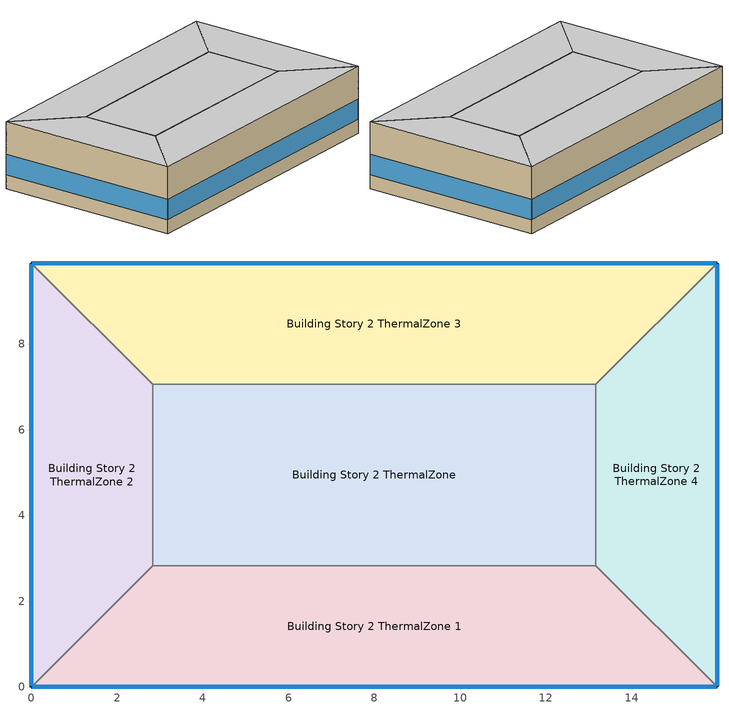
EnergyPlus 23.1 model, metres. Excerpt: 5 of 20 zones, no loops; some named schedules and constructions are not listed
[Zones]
Building Story 2 ThermalZone
 floor adiabatic (Typical Interior Floor): 13.16,2.83 2.83,2.83 2.83,7.06 13.16,7.06 z3.6
 wall adiabatic (Typical Interior Wall): 2.83,2.83 13.16,2.83 13.16,7.06 2.83,7.06 2.83,2.83 z3.6:7.2
 ceiling adiabatic (Typical Interior Ceiling): 13.16,7.06 2.83,7.06 2.83,2.83 13.16,2.83 z7.2
Building Story 2 ThermalZone 1
 floor adiabatic (Typical Interior Ceiling): 15.99,0 0,0 2.83,2.83 13.16,2.83 z3.6
 wall outside (Typical Insulated Steel Framed Exterior Wall R-12.99): 0,0 15.99,0 z3.6:7.2
 wall adiabatic (Typical Interior Wall): 15.99,0 13.16,2.83 2.83,2.83 0,0 z3.6:7.2
 window (U 0.55 SHGC 0.25): 0.03,0 15.97,0 z4.36:5.45
 ceiling adiabatic (Typical Interior Ceiling): 13.16,2.83 2.83,2.83 0,0 15.99,0 z7.2
Building Story 2 ThermalZone 2
 floor adiabatic (Typical Interior Ceiling): 0,0 0,9.88 2.83,7.06 2.83,2.83 z3.6
 wall outside (Typical Insulated Steel Framed Exterior Wall R-12.99): 0,9.88 0,0 z3.6:7.2
 wall adiabatic (Typical Interior Wall): 0,0 2.83,2.83 2.83,7.06 0,9.88 z3.6:7.2
 window (U 0.55 SHGC 0.25): 0,9.86 0,0.03 z4.36:5.45
 ceiling adiabatic (Typical Interior Ceiling): 2.83,2.83 2.83,7.06 0,9.88 0,0 z7.2
Building Story 2 ThermalZone 3
 floor adiabatic (Typical Interior Ceiling): 0,9.88 15.99,9.88 13.16,7.06 2.83,7.06 z3.6
 wall outside (Typical Insulated Steel Framed Exterior Wall R-12.99): 15.99,9.88 0,9.88 z3.6:7.2
 wall adiabatic (Typical Interior Wall): 0,9.88 2.83,7.06 13.16,7.06 15.99,9.88 z3.6:7.2
 window (U 0.55 SHGC 0.25): 15.97,9.88 0.03,9.88 z4.36:5.45
 ceiling adiabatic (Typical Interior Ceiling): 2.83,7.06 13.16,7.06 15.99,9.88 0,9.88 z7.2
Building Story 2 ThermalZone 4
 floor adiabatic (Typical Interior Ceiling): 15.99,9.88 15.99,0 13.16,2.83 13.16,7.06 z3.6
 wall outside (Typical Insulated Steel Framed Exterior Wall R-12.99): 15.99,0 15.99,9.88 z3.6:7.2
 wall adiabatic (Typical Interior Wall): 15.99,9.88 13.16,7.06 13.16,2.83 15.99,0 z3.6:7.2
 window (U 0.55 SHGC 0.25): 15.99,0.03 15.99,9.86 z4.36:5.45
 ceiling adiabatic (Typical Interior Ceiling): 13.16,7.06 13.16,2.83 15.99,0 15.99,9.88 z7.2
[Schedule:Day:Interval]
19 space(s) Occ Sch Saturday 1: No, 05:00, 0, 06:00, 0.00136476, 07:00, 0, 08:00, 0.002866, 11:00, 0, 12:00, 0.002866, 16:00, 0, 17:00, 0.000682381, 18:00, 0, 19:00, 0.000682381, 24:00, 0
19 space(s) Occ Sch Sunday 1: No, 05:00, 0, 06:00, 0.000682381, 17:00, 0, 18:00, 0.000682381, 24:00, 0
19 space(s) Occ Sch Default 1; 19 space(s) Occ Sch Wednesday 5; 19 space(s) Occ Sch Thursday 5; 19 space(s) Occ Sch Friday 5; 19 space(s) Occ Sch Monday 5; 19 space(s) Occ Sch Tuesday 5: No, 05:00, 0, 06:00, 0.00136476, 07:00, 0.00150124, 08:00, 0.0790197, 09:00, 0.0128288, 11:00, 0, 13:00, 0.00641438, 14:00, 0, 15:00, 0.01433, 16:00, 0.0255211, 17:00, 0.0100992, 18:00, 0.002866, 19:00, 0, 20:00, 0.0350744, 21:00, 0.0341191, 22:00, 0.000682381, 24:00, 0
19 space(s) Occ Sch Wednesday 7; 19 space(s) Occ Sch Thursday 7; 19 space(s) Occ Sch Friday 7; 19 space(s) Occ Sch Monday 7; 19 space(s) Occ Sch Tuesday 7: No, 05:00, 0, 06:00, 0.00136476, 07:00, 0.00150124, 08:00, 0.0339826, 09:00, 0.00204714, 11:00, 0, 13:00, 0.00641438, 16:00, 0, 17:00, 0.000545905, 18:00, 0.00272953, 19:00, 0.0159677, 20:00, 0, 21:00, 0.0182878, 22:00, 0.000682381, 24:00, 0
19 space(s) Occ Sch Tuesday 6; 19 space(s) Occ Sch Wednesday 6; 19 space(s) Occ Sch Thursday 6; 19 space(s) Occ Sch Friday 6; 19 space(s) Occ Sch Monday 6: No, 05:00, 0, 06:00, 0.00136476, 07:00, 0.00150124, 08:00, 0.0409429, 09:00, 0.0128288, 11:00, 0, 13:00, 0.00641438, 14:00, 0, 15:00, 0.01433, 16:00, 0.0125558, 17:00, 0.0100992, 18:00, 0.002866, 19:00, 0, 20:00, 0.0350744, 21:00, 0.0341191, 22:00, 0.000682381, 24:00, 0
19 space(s) Occ Sch Summer Design Day 1; 19 space(s) Occ Sch Winter Design Day 1; 19 space(s) Occ Sch Summer Design Day 2; 19 space(s) Occ Sch Winter Design Day 2; SchoolSecondary BLDG_LIGHT_CORRIDOR_SCH_2013 Summer Design Day; OfficeMedium BLDG_LIGHT_SCH_2013 Summer Design Day; OfficeMedium BLDG_EQUIP_SCH_2013 Summer Design Day: No, 24:00, 1
19 space(s) Occ Sch Thursday 14; 19 space(s) Occ Sch Friday 14; 19 space(s) Occ Sch Default 2; 19 space(s) Occ Sch Tuesday 14; 19 space(s) Occ Sch Wednesday 14; 19 space(s) Occ Sch Tuesday 13; 19 space(s) Occ Sch Wednesday 13; 19 space(s) Occ Sch Thursday 13; 19 space(s) Occ Sch Friday 13; 19 space(s) Occ Sch Monday 12; 19 space(s) Occ Sch Tuesday 11; 19 space(s) Occ Sch Wednesday 11; 19 space(s) Occ Sch Thursday 11; 19 space(s) Occ Sch Friday 11; 19 space(s) Occ Sch Monday 10; 19 space(s) Occ Sch Wednesday 10; 19 space(s) Occ Sch Thursday 10; 19 space(s) Occ Sch Friday 10; 19 space(s) Occ Sch Monday 9; 19 space(s) Occ Sch Tuesday 10: No, 05:00, 0, 06:00, 1, 07:00, 1, 08:00, 1, 09:00, 1, 11:00, 0, 13:00, 1, 14:00, 0, 15:00, 1, 16:00, 1, 17:00, 1, 18:00, 1, 19:00, 0, 20:00, 1, 21:00, 1, 22:00, 1, 24:00, 0
19 space(s) Occ Sch Saturday 2: No, 05:00, 0, 06:00, 1, 07:00, 0, 08:00, 1, 11:00, 0, 12:00, 1, 16:00, 0, 17:00, 1, 18:00, 0, 19:00, 1, 24:00, 0
19 space(s) Occ Sch Sunday 2: No, 05:00, 0, 06:00, 1, 17:00, 0, 18:00, 1, 24:00, 0
19 space(s) Occ Sch Wednesday 12; 19 space(s) Occ Sch Thursday 12; 19 space(s) Occ Sch Friday 12; 19 space(s) Occ Sch Monday 11; 19 space(s) Occ Sch Tuesday 12: No, 05:00, 0, 06:00, 1, 07:00, 1, 08:00, 1, 09:00, 1, 11:00, 0, 13:00, 1, 16:00, 0, 17:00, 1, 18:00, 1, 19:00, 1, 20:00, 0, 21:00, 1, 22:00, 1, 24:00, 0
SchoolSecondary BLDG_EQUIP_SCH_2013 Wkdy Day; SchoolSecondary BLDG_EQUIP_SCH_2013 Wkdy Day 2: No, 08:00, 0.295624, 17:00, 0.90367, 21:00, 0.332931, 24:00, 0.295624
SchoolSecondary BLDG_EQUIP_SCH_2013 Default|Wknd Day; SchoolSecondary BLDG_EQUIP_SCH_2013 Default|Wknd Day 2; SchoolSecondary BLDG_EQUIP_SCH_2013 Default: No, 24:00, 0.295624
SchoolSecondary BLDG_EQUIP_SCH_2013 Wkdy Day 1: No, 08:00, 0.21116, 17:00, 0.475616, 21:00, 0.237808, 24:00, 0.21116
SchoolSecondary BLDG_EQUIP_SCH_2013 Default|Wknd Day 1: No, 24:00, 0.21116
SchoolSecondary BLDG_EQUIP_SCH_2013 Summer Design Day: No, 08:00, 0.35, 17:00, 0.95, 24:00, 0.35
SchoolSecondary BLDG_EQUIP_SCH_2013 Winter Design Day 2: No, 24:00, 0.35
SchoolSecondary KITCHEN_ELEC_EQUIP_SCH Wkdy Day; SchoolSecondary KITCHEN_ELEC_EQUIP_SCH Wkdy Day 1; SchoolSecondary KITCHEN_ELEC_EQUIP_SCH Wkdy Day 2; SchoolSecondary KITCHEN_ELEC_EQUIP_SCH Summer Design Day: No, 08:00, 0.1, 10:00, 0.15, 13:00, 0.25, 15:00, 0.15, 24:00, 0.1
SchoolSecondary KITCHEN_ELEC_EQUIP_SCH Wknd Day; SchoolSecondary KITCHEN_ELEC_EQUIP_SCH Wknd Day 1; SchoolSecondary KITCHEN_ELEC_EQUIP_SCH Default; SchoolSecondary KITCHEN_ELEC_EQUIP_SCH Winter Design Day: No, 24:00, 0.1
SchoolSecondary KITCHEN_GAS_EQUIP_SCH Wkdy|SmrDsn Day; SchoolSecondary KITCHEN_GAS_EQUIP_SCH Wkdy|SmrDsn Day 1; SchoolSecondary KITCHEN_GAS_EQUIP_SCH Wkdy|SmrDsn Day 2; SchoolSecondary KITCHEN_GAS_EQUIP_SCH Summer Design Day: No, 08:00, 0.02, 10:00, 0.15, 13:00, 0.2, 15:00, 0.1, 24:00, 0.02
SchoolSecondary KITCHEN_GAS_EQUIP_SCH Wknd Day; SchoolSecondary KITCHEN_GAS_EQUIP_SCH Wknd Day 1; SchoolSecondary KITCHEN_GAS_EQUIP_SCH Default; SchoolSecondary KITCHEN_GAS_EQUIP_SCH Winter Design Day: No, 24:00, 0.02
SchoolSecondary BLDG_LIGHT_CORRIDOR_SCH_2013 Wkdy Day; SchoolSecondary BLDG_LIGHT_CORRIDOR_SCH_2013 Wkdy Day 2: No, 07:00, 0.1773, 08:00, 0.9, 21:00, 0.551772, 24:00, 0.1773
SchoolSecondary BLDG_LIGHT_CORRIDOR_SCH_2013 Wknd Day; SchoolSecondary BLDG_LIGHT_CORRIDOR_SCH_2013 Wknd Day 1; SchoolSecondary BLDG_LIGHT_CORRIDOR_SCH_2013 Default: No, 24:00, 0.1773
SchoolSecondary BLDG_LIGHT_CORRIDOR_SCH_2013 Wkdy Day 1: No, 08:00, 0.1773, 20:00, 0.30654, 21:00, 0.108699, 24:00, 0.1773
SchoolSecondary BLDG_LIGHT_CORRIDOR_SCH_2013 Winter Design Day; Schedule Day 5; OfficeMedium BLDG_LIGHT_SCH_2013 Winter Design Day; OfficeMedium BLDG_OCC_SCH Winter Design Day; Schedule Day 8; OfficeMedium BLDG_EQUIP_SCH_2013 Winter Design Day: No, 24:00, 0
OfficeMedium BLDG_LIGHT_SCH_2013 Wkdy Day: No, 05:00, 0.05, 06:00, 0.1, 07:00, 0.0862326, 08:00, 0.258698, 17:00, 0.776093, 18:00, 0.431163, 20:00, 0.258698, 22:00, 0.172465, 23:00, 0.0862326, 24:00, 0.0431163
OfficeMedium BLDG_LIGHT_SCH_2013 Sat Day: No, 06:00, 0.05, 08:00, 0.0862326, 12:00, 0.258698, 17:00, 0.129349, 19:00, 0.0431163, 24:00, 0.05
OfficeMedium BLDG_LIGHT_SCH_2013 Sun Day: No, 06:00, 0.05, 18:00, 0.0431163, 24:00, 0.05
OfficeMedium BLDG_OCC_SCH Wkdy Day: No, 06:00, 0, 07:00, 0.1, 08:00, 0.2, 12:00, 0.95, 13:00, 0.5, 17:00, 0.95, 18:00, 0.3, 22:00, 0.1, 24:00, 0.05
OfficeMedium BLDG_OCC_SCH Sat Day: No, 06:00, 0, 08:00, 0.1, 12:00, 0.3, 17:00, 0.1, 19:00, 0.05, 24:00, 0
OfficeMedium BLDG_OCC_SCH Default: No, 06:00, 0, 18:00, 0.05, 24:00, 0
OfficeMedium BLDG_OCC_SCH Summer Design Day: No, 06:00, 0, 22:00, 1, 24:00, 0.05
OfficeMedium ACTIVITY_SCH Default; OfficeMedium ACTIVITY_SCH Summer Design Day; OfficeMedium ACTIVITY_SCH Winter Design Day: No, 24:00, 120
OfficeMedium BLDG_EQUIP_SCH_2013 Wkdy Day: No, 06:00, 0.307674, 08:00, 0.381235, 12:00, 0.857778, 13:00, 0.76247, 17:00, 0.857778, 18:00, 0.476543, 24:00, 0.381235
OfficeMedium BLDG_EQUIP_SCH_2013 Sat Day: No, 06:00, 0.230755, 08:00, 0.381235, 12:00, 0.476543, 17:00, 0.33358, 19:00, 0.285926, 24:00, 0.230755
OfficeMedium BLDG_EQUIP_SCH_2013 Sun Day: No, 06:00, 0.230755, 18:00, 0.288107, 24:00, 0.230755
Schedule Day 80: No, 06:00, 0, 24:00, 1
Schedule Day 81: No, 06:00, 0.7, 24:00, 1
[Schedule:Week:Daily]
Elevator Schedule 1 Week Rule - Jul5-Aug29: 19 space(s) Occ Sch Sunday 1, 19 space(s) Occ Sch Monday 7, 19 space(s) Occ Sch Tuesday 7, 19 space(s) Occ Sch Wednesday 7, 19 space(s) Occ Sch Thursday 7, 19 space(s) Occ Sch Friday 7, 19 space(s) Occ Sch Saturday 1, 19 space(s) Occ Sch Default 1, 19 space(s) Occ Sch Summer Design Day 1, 19 space(s) Occ Sch Winter Design Day 1, 19 space(s) Occ Sch Default 1, 19 space(s) Occ Sch Default 1
Elevator Schedule 1 Week Rule - Aug30-Sep5: 19 space(s) Occ Sch Sunday 1, 19 space(s) Occ Sch Monday 7, 19 space(s) Occ Sch Tuesday 6, 19 space(s) Occ Sch Wednesday 6, 19 space(s) Occ Sch Thursday 6, 19 space(s) Occ Sch Friday 6, 19 space(s) Occ Sch Saturday 1, 19 space(s) Occ Sch Default 1, 19 space(s) Occ Sch Summer Design Day 1, 19 space(s) Occ Sch Winter Design Day 1, 19 space(s) Occ Sch Default 1, 19 space(s) Occ Sch Default 1
Elevator Schedule 1 Week Rule - Sep6-Sep12: 19 space(s) Occ Sch Sunday 1, 19 space(s) Occ Sch Monday 6, 19 space(s) Occ Sch Tuesday 6, 19 space(s) Occ Sch Wednesday 6, 19 space(s) Occ Sch Thursday 6, 19 space(s) Occ Sch Friday 6, 19 space(s) Occ Sch Saturday 1, 19 space(s) Occ Sch Default 1, 19 space(s) Occ Sch Summer Design Day 1, 19 space(s) Occ Sch Winter Design Day 1, 19 space(s) Occ Sch Default 1, 19 space(s) Occ Sch Default 1
Elevator Schedule 1 Week Rule - Sep13-Sep19: 19 space(s) Occ Sch Sunday 1, 19 space(s) Occ Sch Monday 6, 19 space(s) Occ Sch Tuesday 6, 19 space(s) Occ Sch Wednesday 5, 19 space(s) Occ Sch Thursday 5, 19 space(s) Occ Sch Friday 5, 19 space(s) Occ Sch Saturday 1, 19 space(s) Occ Sch Default 1, 19 space(s) Occ Sch Summer Design Day 1, 19 space(s) Occ Sch Winter Design Day 1, 19 space(s) Occ Sch Default 1, 19 space(s) Occ Sch Default 1
Elevator Schedule 1 Week Rule - Sep20-Dec31: 19 space(s) Occ Sch Sunday 1, 19 space(s) Occ Sch Monday 5, 19 space(s) Occ Sch Tuesday 5, 19 space(s) Occ Sch Wednesday 5, 19 space(s) Occ Sch Thursday 5, 19 space(s) Occ Sch Friday 5, 19 space(s) Occ Sch Saturday 1, 19 space(s) Occ Sch Default 1, 19 space(s) Occ Sch Summer Design Day 1, 19 space(s) Occ Sch Winter Design Day 1, 19 space(s) Occ Sch Default 1, 19 space(s) Occ Sch Default 1
Elevator Schedule 2 Week Rule - Jan1-Jan3: 19 space(s) Occ Sch Thursday 14, 19 space(s) Occ Sch Thursday 14, 19 space(s) Occ Sch Thursday 14, 19 space(s) Occ Sch Thursday 14, 19 space(s) Occ Sch Thursday 14, 19 space(s) Occ Sch Friday 14, 19 space(s) Occ Sch Saturday 2, 19 space(s) Occ Sch Default 2, 19 space(s) Occ Sch Summer Design Day 2, 19 space(s) Occ Sch Winter Design Day 2, 19 space(s) Occ Sch Default 2, 19 space(s) Occ Sch Default 2
Elevator Schedule 2 Week Rule - Jan4-Jun13: 19 space(s) Occ Sch Sunday 2, 19 space(s) Occ Sch Default 2, 19 space(s) Occ Sch Tuesday 14, 19 space(s) Occ Sch Wednesday 14, 19 space(s) Occ Sch Thursday 14, 19 space(s) Occ Sch Friday 14, 19 space(s) Occ Sch Saturday 2, 19 space(s) Occ Sch Default 2, 19 space(s) Occ Sch Summer Design Day 2, 19 space(s) Occ Sch Winter Design Day 2, 19 space(s) Occ Sch Default 2, 19 space(s) Occ Sch Default 2
Elevator Schedule 2 Week Rule - Jun14-Jun20: 19 space(s) Occ Sch Sunday 2, 19 space(s) Occ Sch Default 2, 19 space(s) Occ Sch Tuesday 13, 19 space(s) Occ Sch Wednesday 13, 19 space(s) Occ Sch Thursday 13, 19 space(s) Occ Sch Friday 13, 19 space(s) Occ Sch Saturday 2, 19 space(s) Occ Sch Default 2, 19 space(s) Occ Sch Summer Design Day 2, 19 space(s) Occ Sch Winter Design Day 2, 19 space(s) Occ Sch Default 2, 19 space(s) Occ Sch Default 2
Elevator Schedule 2 Week Rule - Jun21-Jun27: 19 space(s) Occ Sch Sunday 2, 19 space(s) Occ Sch Monday 12, 19 space(s) Occ Sch Tuesday 13, 19 space(s) Occ Sch Wednesday 13, 19 space(s) Occ Sch Thursday 13, 19 space(s) Occ Sch Friday 13, 19 space(s) Occ Sch Saturday 2, 19 space(s) Occ Sch Default 2, 19 space(s) Occ Sch Summer Design Day 2, 19 space(s) Occ Sch Winter Design Day 2, 19 space(s) Occ Sch Default 2, 19 space(s) Occ Sch Default 2
Elevator Schedule 2 Week Rule - Jun28-Jul4: 19 space(s) Occ Sch Sunday 2, 19 space(s) Occ Sch Monday 12, 19 space(s) Occ Sch Tuesday 13, 19 space(s) Occ Sch Wednesday 12, 19 space(s) Occ Sch Thursday 12, 19 space(s) Occ Sch Friday 12, 19 space(s) Occ Sch Saturday 2, 19 space(s) Occ Sch Default 2, 19 space(s) Occ Sch Summer Design Day 2, 19 space(s) Occ Sch Winter Design Day 2, 19 space(s) Occ Sch Default 2, 19 space(s) Occ Sch Default 2
Elevator Schedule 2 Week Rule - Jul5-Aug29: 19 space(s) Occ Sch Sunday 2, 19 space(s) Occ Sch Monday 11, 19 space(s) Occ Sch Tuesday 12, 19 space(s) Occ Sch Wednesday 12, 19 space(s) Occ Sch Thursday 12, 19 space(s) Occ Sch Friday 12, 19 space(s) Occ Sch Saturday 2, 19 space(s) Occ Sch Default 2, 19 space(s) Occ Sch Summer Design Day 2, 19 space(s) Occ Sch Winter Design Day 2, 19 space(s) Occ Sch Default 2, 19 space(s) Occ Sch Default 2
Elevator Schedule 2 Week Rule - Aug30-Sep5: 19 space(s) Occ Sch Sunday 2, 19 space(s) Occ Sch Monday 11, 19 space(s) Occ Sch Tuesday 11, 19 space(s) Occ Sch Wednesday 11, 19 space(s) Occ Sch Thursday 11, 19 space(s) Occ Sch Friday 11, 19 space(s) Occ Sch Saturday 2, 19 space(s) Occ Sch Default 2, 19 space(s) Occ Sch Summer Design Day 2, 19 space(s) Occ Sch Winter Design Day 2, 19 space(s) Occ Sch Default 2, 19 space(s) Occ Sch Default 2
Elevator Schedule 2 Week Rule - Sep6-Sep12: 19 space(s) Occ Sch Sunday 2, 19 space(s) Occ Sch Monday 10, 19 space(s) Occ Sch Tuesday 11, 19 space(s) Occ Sch Wednesday 11, 19 space(s) Occ Sch Thursday 11, 19 space(s) Occ Sch Friday 11, 19 space(s) Occ Sch Saturday 2, 19 space(s) Occ Sch Default 2, 19 space(s) Occ Sch Summer Design Day 2, 19 space(s) Occ Sch Winter Design Day 2, 19 space(s) Occ Sch Default 2, 19 space(s) Occ Sch Default 2
Elevator Schedule 2 Week Rule - Sep13-Sep19: 19 space(s) Occ Sch Sunday 2, 19 space(s) Occ Sch Monday 10, 19 space(s) Occ Sch Tuesday 11, 19 space(s) Occ Sch Wednesday 10, 19 space(s) Occ Sch Thursday 10, 19 space(s) Occ Sch Friday 10, 19 space(s) Occ Sch Saturday 2, 19 space(s) Occ Sch Default 2, 19 space(s) Occ Sch Summer Design Day 2, 19 space(s) Occ Sch Winter Design Day 2, 19 space(s) Occ Sch Default 2, 19 space(s) Occ Sch Default 2
Elevator Schedule 2 Week Rule - Sep20-Dec31: 19 space(s) Occ Sch Sunday 2, 19 space(s) Occ Sch Monday 9, 19 space(s) Occ Sch Tuesday 10, 19 space(s) Occ Sch Wednesday 10, 19 space(s) Occ Sch Thursday 10, 19 space(s) Occ Sch Friday 10, 19 space(s) Occ Sch Saturday 2, 19 space(s) Occ Sch Default 2, 19 space(s) Occ Sch Summer Design Day 2, 19 space(s) Occ Sch Winter Design Day 2, 19 space(s) Occ Sch Default 2, 19 space(s) Occ Sch Default 2
SchoolSecondary BLDG_EQUIP_SCH_2013 Week Rule - Jan1-Jan3: SchoolSecondary BLDG_EQUIP_SCH_2013 Wkdy Day, SchoolSecondary BLDG_EQUIP_SCH_2013 Wkdy Day, SchoolSecondary BLDG_EQUIP_SCH_2013 Wkdy Day, SchoolSecondary BLDG_EQUIP_SCH_2013 Wkdy Day, SchoolSecondary BLDG_EQUIP_SCH_2013 Wkdy Day, SchoolSecondary BLDG_EQUIP_SCH_2013 Wkdy Day, SchoolSecondary BLDG_EQUIP_SCH_2013 Default|Wknd Day, SchoolSecondary BLDG_EQUIP_SCH_2013 Default, SchoolSecondary BLDG_EQUIP_SCH_2013 Summer Design Day, SchoolSecondary BLDG_EQUIP_SCH_2013 Winter Design Day 2, SchoolSecondary BLDG_EQUIP_SCH_2013 Default, SchoolSecondary BLDG_EQUIP_SCH_2013 Default
SchoolSecondary BLDG_EQUIP_SCH_2013 Week Rule - Jan4-Jun27: SchoolSecondary BLDG_EQUIP_SCH_2013 Default|Wknd Day, SchoolSecondary BLDG_EQUIP_SCH_2013 Wkdy Day, SchoolSecondary BLDG_EQUIP_SCH_2013 Wkdy Day, SchoolSecondary BLDG_EQUIP_SCH_2013 Wkdy Day, SchoolSecondary BLDG_EQUIP_SCH_2013 Wkdy Day, SchoolSecondary BLDG_EQUIP_SCH_2013 Wkdy Day, SchoolSecondary BLDG_EQUIP_SCH_2013 Default|Wknd Day, SchoolSecondary BLDG_EQUIP_SCH_2013 Default, SchoolSecondary BLDG_EQUIP_SCH_2013 Summer Design Day, SchoolSecondary BLDG_EQUIP_SCH_2013 Winter Design Day 2, SchoolSecondary BLDG_EQUIP_SCH_2013 Default, SchoolSecondary BLDG_EQUIP_SCH_2013 Default
SchoolSecondary BLDG_EQUIP_SCH_2013 Week Rule - Jun28-Jul4: SchoolSecondary BLDG_EQUIP_SCH_2013 Default|Wknd Day, SchoolSecondary BLDG_EQUIP_SCH_2013 Wkdy Day, SchoolSecondary BLDG_EQUIP_SCH_2013 Wkdy Day, SchoolSecondary BLDG_EQUIP_SCH_2013 Wkdy Day 1, SchoolSecondary BLDG_EQUIP_SCH_2013 Wkdy Day 1, SchoolSecondary BLDG_EQUIP_SCH_2013 Wkdy Day 1, SchoolSecondary BLDG_EQUIP_SCH_2013 Default|Wknd Day 1, SchoolSecondary BLDG_EQUIP_SCH_2013 Default, SchoolSecondary BLDG_EQUIP_SCH_2013 Summer Design Day, SchoolSecondary BLDG_EQUIP_SCH_2013 Winter Design Day 2, SchoolSecondary BLDG_EQUIP_SCH_2013 Default, SchoolSecondary BLDG_EQUIP_SCH_2013 Default
SchoolSecondary BLDG_EQUIP_SCH_2013 Week Rule - Jul5-Aug29: SchoolSecondary BLDG_EQUIP_SCH_2013 Default|Wknd Day 1, SchoolSecondary BLDG_EQUIP_SCH_2013 Wkdy Day 1, SchoolSecondary BLDG_EQUIP_SCH_2013 Wkdy Day 1, SchoolSecondary BLDG_EQUIP_SCH_2013 Wkdy Day 1, SchoolSecondary BLDG_EQUIP_SCH_2013 Wkdy Day 1, SchoolSecondary BLDG_EQUIP_SCH_2013 Wkdy Day 1, SchoolSecondary BLDG_EQUIP_SCH_2013 Default|Wknd Day 1, SchoolSecondary BLDG_EQUIP_SCH_2013 Default, SchoolSecondary BLDG_EQUIP_SCH_2013 Summer Design Day, SchoolSecondary BLDG_EQUIP_SCH_2013 Winter Design Day 2, SchoolSecondary BLDG_EQUIP_SCH_2013 Default, SchoolSecondary BLDG_EQUIP_SCH_2013 Default
SchoolSecondary BLDG_EQUIP_SCH_2013 Week Rule - Aug30-Sep5: SchoolSecondary BLDG_EQUIP_SCH_2013 Default|Wknd Day 1, SchoolSecondary BLDG_EQUIP_SCH_2013 Wkdy Day 1, SchoolSecondary BLDG_EQUIP_SCH_2013 Wkdy Day 2, SchoolSecondary BLDG_EQUIP_SCH_2013 Wkdy Day 2, SchoolSecondary BLDG_EQUIP_SCH_2013 Wkdy Day 2, SchoolSecondary BLDG_EQUIP_SCH_2013 Wkdy Day 2, SchoolSecondary BLDG_EQUIP_SCH_2013 Default|Wknd Day 2, SchoolSecondary BLDG_EQUIP_SCH_2013 Default, SchoolSecondary BLDG_EQUIP_SCH_2013 Summer Design Day, SchoolSecondary BLDG_EQUIP_SCH_2013 Winter Design Day 2, SchoolSecondary BLDG_EQUIP_SCH_2013 Default, SchoolSecondary BLDG_EQUIP_SCH_2013 Default
SchoolSecondary BLDG_EQUIP_SCH_2013 Week Rule - Sep6-Dec31: SchoolSecondary BLDG_EQUIP_SCH_2013 Default|Wknd Day 2, SchoolSecondary BLDG_EQUIP_SCH_2013 Wkdy Day 2, SchoolSecondary BLDG_EQUIP_SCH_2013 Wkdy Day 2, SchoolSecondary BLDG_EQUIP_SCH_2013 Wkdy Day 2, SchoolSecondary BLDG_EQUIP_SCH_2013 Wkdy Day 2, SchoolSecondary BLDG_EQUIP_SCH_2013 Wkdy Day 2, SchoolSecondary BLDG_EQUIP_SCH_2013 Default|Wknd Day 2, SchoolSecondary BLDG_EQUIP_SCH_2013 Default, SchoolSecondary BLDG_EQUIP_SCH_2013 Summer Design Day, SchoolSecondary BLDG_EQUIP_SCH_2013 Winter Design Day 2, SchoolSecondary BLDG_EQUIP_SCH_2013 Default, SchoolSecondary BLDG_EQUIP_SCH_2013 Default
SchoolSecondary KITCHEN_ELEC_EQUIP_SCH Week Rule - Jan1-Jan3: SchoolSecondary KITCHEN_ELEC_EQUIP_SCH Wkdy Day, SchoolSecondary KITCHEN_ELEC_EQUIP_SCH Wkdy Day, SchoolSecondary KITCHEN_ELEC_EQUIP_SCH Wkdy Day, SchoolSecondary KITCHEN_ELEC_EQUIP_SCH Wkdy Day, SchoolSecondary KITCHEN_ELEC_EQUIP_SCH Wkdy Day, SchoolSecondary KITCHEN_ELEC_EQUIP_SCH Wkdy Day, SchoolSecondary KITCHEN_ELEC_EQUIP_SCH Wknd Day, SchoolSecondary KITCHEN_ELEC_EQUIP_SCH Default, SchoolSecondary KITCHEN_ELEC_EQUIP_SCH Summer Design Day, SchoolSecondary KITCHEN_ELEC_EQUIP_SCH Winter Design Day, SchoolSecondary KITCHEN_ELEC_EQUIP_SCH Default, SchoolSecondary KITCHEN_ELEC_EQUIP_SCH Default
SchoolSecondary KITCHEN_ELEC_EQUIP_SCH Week Rule - Jan4-Jun27: SchoolSecondary KITCHEN_ELEC_EQUIP_SCH Wknd Day, SchoolSecondary KITCHEN_ELEC_EQUIP_SCH Wkdy Day, SchoolSecondary KITCHEN_ELEC_EQUIP_SCH Wkdy Day, SchoolSecondary KITCHEN_ELEC_EQUIP_SCH Wkdy Day, SchoolSecondary KITCHEN_ELEC_EQUIP_SCH Wkdy Day, SchoolSecondary KITCHEN_ELEC_EQUIP_SCH Wkdy Day, SchoolSecondary KITCHEN_ELEC_EQUIP_SCH Wknd Day, SchoolSecondary KITCHEN_ELEC_EQUIP_SCH Default, SchoolSecondary KITCHEN_ELEC_EQUIP_SCH Summer Design Day, SchoolSecondary KITCHEN_ELEC_EQUIP_SCH Winter Design Day, SchoolSecondary KITCHEN_ELEC_EQUIP_SCH Default, SchoolSecondary KITCHEN_ELEC_EQUIP_SCH Default
SchoolSecondary KITCHEN_ELEC_EQUIP_SCH Week Rule - Jun28-Jul4: SchoolSecondary KITCHEN_ELEC_EQUIP_SCH Wknd Day, SchoolSecondary KITCHEN_ELEC_EQUIP_SCH Wkdy Day, SchoolSecondary KITCHEN_ELEC_EQUIP_SCH Wkdy Day, SchoolSecondary KITCHEN_ELEC_EQUIP_SCH Wkdy Day 1, SchoolSecondary KITCHEN_ELEC_EQUIP_SCH Wkdy Day 1, SchoolSecondary KITCHEN_ELEC_EQUIP_SCH Wkdy Day 1, SchoolSecondary KITCHEN_ELEC_EQUIP_SCH Wknd Day 1, SchoolSecondary KITCHEN_ELEC_EQUIP_SCH Default, SchoolSecondary KITCHEN_ELEC_EQUIP_SCH Summer Design Day, SchoolSecondary KITCHEN_ELEC_EQUIP_SCH Winter Design Day, SchoolSecondary KITCHEN_ELEC_EQUIP_SCH Default, SchoolSecondary KITCHEN_ELEC_EQUIP_SCH Default
SchoolSecondary KITCHEN_ELEC_EQUIP_SCH Week Rule - Jul5-Aug29: SchoolSecondary KITCHEN_ELEC_EQUIP_SCH Wknd Day 1, SchoolSecondary KITCHEN_ELEC_EQUIP_SCH Wkdy Day 1, SchoolSecondary KITCHEN_ELEC_EQUIP_SCH Wkdy Day 1, SchoolSecondary KITCHEN_ELEC_EQUIP_SCH Wkdy Day 1, SchoolSecondary KITCHEN_ELEC_EQUIP_SCH Wkdy Day 1, SchoolSecondary KITCHEN_ELEC_EQUIP_SCH Wkdy Day 1, SchoolSecondary KITCHEN_ELEC_EQUIP_SCH Wknd Day 1, SchoolSecondary KITCHEN_ELEC_EQUIP_SCH Default, SchoolSecondary KITCHEN_ELEC_EQUIP_SCH Summer Design Day, SchoolSecondary KITCHEN_ELEC_EQUIP_SCH Winter Design Day, SchoolSecondary KITCHEN_ELEC_EQUIP_SCH Default, SchoolSecondary KITCHEN_ELEC_EQUIP_SCH Default
SchoolSecondary KITCHEN_ELEC_EQUIP_SCH Week Rule - Aug30-Sep5: SchoolSecondary KITCHEN_ELEC_EQUIP_SCH Wknd Day 1, SchoolSecondary KITCHEN_ELEC_EQUIP_SCH Wkdy Day 1, SchoolSecondary KITCHEN_ELEC_EQUIP_SCH Wkdy Day 2, SchoolSecondary KITCHEN_ELEC_EQUIP_SCH Wkdy Day 2, SchoolSecondary KITCHEN_ELEC_EQUIP_SCH Wkdy Day 2, SchoolSecondary KITCHEN_ELEC_EQUIP_SCH Wkdy Day 2, SchoolSecondary KITCHEN_ELEC_EQUIP_SCH Default, SchoolSecondary KITCHEN_ELEC_EQUIP_SCH Default, SchoolSecondary KITCHEN_ELEC_EQUIP_SCH Summer Design Day, SchoolSecondary KITCHEN_ELEC_EQUIP_SCH Winter Design Day, SchoolSecondary KITCHEN_ELEC_EQUIP_SCH Default, SchoolSecondary KITCHEN_ELEC_EQUIP_SCH Default
SchoolSecondary KITCHEN_ELEC_EQUIP_SCH Week Rule - Sep6-Dec31: SchoolSecondary KITCHEN_ELEC_EQUIP_SCH Default, SchoolSecondary KITCHEN_ELEC_EQUIP_SCH Wkdy Day 2, SchoolSecondary KITCHEN_ELEC_EQUIP_SCH Wkdy Day 2, SchoolSecondary KITCHEN_ELEC_EQUIP_SCH Wkdy Day 2, SchoolSecondary KITCHEN_ELEC_EQUIP_SCH Wkdy Day 2, SchoolSecondary KITCHEN_ELEC_EQUIP_SCH Wkdy Day 2, SchoolSecondary KITCHEN_ELEC_EQUIP_SCH Default, SchoolSecondary KITCHEN_ELEC_EQUIP_SCH Default, SchoolSecondary KITCHEN_ELEC_EQUIP_SCH Summer Design Day, SchoolSecondary KITCHEN_ELEC_EQUIP_SCH Winter Design Day, SchoolSecondary KITCHEN_ELEC_EQUIP_SCH Default, SchoolSecondary KITCHEN_ELEC_EQUIP_SCH Default
SchoolSecondary KITCHEN_GAS_EQUIP_SCH Week Rule - Jan1-Jan3: SchoolSecondary KITCHEN_GAS_EQUIP_SCH Wkdy|SmrDsn Day, SchoolSecondary KITCHEN_GAS_EQUIP_SCH Wkdy|SmrDsn Day, SchoolSecondary KITCHEN_GAS_EQUIP_SCH Wkdy|SmrDsn Day, SchoolSecondary KITCHEN_GAS_EQUIP_SCH Wkdy|SmrDsn Day, SchoolSecondary KITCHEN_GAS_EQUIP_SCH Wkdy|SmrDsn Day, SchoolSecondary KITCHEN_GAS_EQUIP_SCH Wkdy|SmrDsn Day, SchoolSecondary KITCHEN_GAS_EQUIP_SCH Wknd Day, SchoolSecondary KITCHEN_GAS_EQUIP_SCH Default, SchoolSecondary KITCHEN_GAS_EQUIP_SCH Summer Design Day, SchoolSecondary KITCHEN_GAS_EQUIP_SCH Winter Design Day, SchoolSecondary KITCHEN_GAS_EQUIP_SCH Default, SchoolSecondary KITCHEN_GAS_EQUIP_SCH Default
SchoolSecondary KITCHEN_GAS_EQUIP_SCH Week Rule - Jan4-Jun27: SchoolSecondary KITCHEN_GAS_EQUIP_SCH Wknd Day, SchoolSecondary KITCHEN_GAS_EQUIP_SCH Wkdy|SmrDsn Day, SchoolSecondary KITCHEN_GAS_EQUIP_SCH Wkdy|SmrDsn Day, SchoolSecondary KITCHEN_GAS_EQUIP_SCH Wkdy|SmrDsn Day, SchoolSecondary KITCHEN_GAS_EQUIP_SCH Wkdy|SmrDsn Day, SchoolSecondary KITCHEN_GAS_EQUIP_SCH Wkdy|SmrDsn Day, SchoolSecondary KITCHEN_GAS_EQUIP_SCH Wknd Day, SchoolSecondary KITCHEN_GAS_EQUIP_SCH Default, SchoolSecondary KITCHEN_GAS_EQUIP_SCH Summer Design Day, SchoolSecondary KITCHEN_GAS_EQUIP_SCH Winter Design Day, SchoolSecondary KITCHEN_GAS_EQUIP_SCH Default, SchoolSecondary KITCHEN_GAS_EQUIP_SCH Default
SchoolSecondary KITCHEN_GAS_EQUIP_SCH Week Rule - Jun28-Jul4: SchoolSecondary KITCHEN_GAS_EQUIP_SCH Wknd Day, SchoolSecondary KITCHEN_GAS_EQUIP_SCH Wkdy|SmrDsn Day, SchoolSecondary KITCHEN_GAS_EQUIP_SCH Wkdy|SmrDsn Day, SchoolSecondary KITCHEN_GAS_EQUIP_SCH Wkdy|SmrDsn Day 1, SchoolSecondary KITCHEN_GAS_EQUIP_SCH Wkdy|SmrDsn Day 1, SchoolSecondary KITCHEN_GAS_EQUIP_SCH Wkdy|SmrDsn Day 1, SchoolSecondary KITCHEN_GAS_EQUIP_SCH Wknd Day 1, SchoolSecondary KITCHEN_GAS_EQUIP_SCH Default, SchoolSecondary KITCHEN_GAS_EQUIP_SCH Summer Design Day, SchoolSecondary KITCHEN_GAS_EQUIP_SCH Winter Design Day, SchoolSecondary KITCHEN_GAS_EQUIP_SCH Default, SchoolSecondary KITCHEN_GAS_EQUIP_SCH Default
SchoolSecondary KITCHEN_GAS_EQUIP_SCH Week Rule - Jul5-Aug29: SchoolSecondary KITCHEN_GAS_EQUIP_SCH Wknd Day 1, SchoolSecondary KITCHEN_GAS_EQUIP_SCH Wkdy|SmrDsn Day 1, SchoolSecondary KITCHEN_GAS_EQUIP_SCH Wkdy|SmrDsn Day 1, SchoolSecondary KITCHEN_GAS_EQUIP_SCH Wkdy|SmrDsn Day 1, SchoolSecondary KITCHEN_GAS_EQUIP_SCH Wkdy|SmrDsn Day 1, SchoolSecondary KITCHEN_GAS_EQUIP_SCH Wkdy|SmrDsn Day 1, SchoolSecondary KITCHEN_GAS_EQUIP_SCH Wknd Day 1, SchoolSecondary KITCHEN_GAS_EQUIP_SCH Default, SchoolSecondary KITCHEN_GAS_EQUIP_SCH Summer Design Day, SchoolSecondary KITCHEN_GAS_EQUIP_SCH Winter Design Day, SchoolSecondary KITCHEN_GAS_EQUIP_SCH Default, SchoolSecondary KITCHEN_GAS_EQUIP_SCH Default
SchoolSecondary KITCHEN_GAS_EQUIP_SCH Week Rule - Aug30-Sep5: SchoolSecondary KITCHEN_GAS_EQUIP_SCH Wknd Day 1, SchoolSecondary KITCHEN_GAS_EQUIP_SCH Wkdy|SmrDsn Day 1, SchoolSecondary KITCHEN_GAS_EQUIP_SCH Wkdy|SmrDsn Day 2, SchoolSecondary KITCHEN_GAS_EQUIP_SCH Wkdy|SmrDsn Day 2, SchoolSecondary KITCHEN_GAS_EQUIP_SCH Wkdy|SmrDsn Day 2, SchoolSecondary KITCHEN_GAS_EQUIP_SCH Wkdy|SmrDsn Day 2, SchoolSecondary KITCHEN_GAS_EQUIP_SCH Default, SchoolSecondary KITCHEN_GAS_EQUIP_SCH Default, SchoolSecondary KITCHEN_GAS_EQUIP_SCH Summer Design Day, SchoolSecondary KITCHEN_GAS_EQUIP_SCH Winter Design Day, SchoolSecondary KITCHEN_GAS_EQUIP_SCH Default, SchoolSecondary KITCHEN_GAS_EQUIP_SCH Default
SchoolSecondary KITCHEN_GAS_EQUIP_SCH Week Rule - Sep6-Dec31: SchoolSecondary KITCHEN_GAS_EQUIP_SCH Default, SchoolSecondary KITCHEN_GAS_EQUIP_SCH Wkdy|SmrDsn Day 2, SchoolSecondary KITCHEN_GAS_EQUIP_SCH Wkdy|SmrDsn Day 2, SchoolSecondary KITCHEN_GAS_EQUIP_SCH Wkdy|SmrDsn Day 2, SchoolSecondary KITCHEN_GAS_EQUIP_SCH Wkdy|SmrDsn Day 2, SchoolSecondary KITCHEN_GAS_EQUIP_SCH Wkdy|SmrDsn Day 2, SchoolSecondary KITCHEN_GAS_EQUIP_SCH Default, SchoolSecondary KITCHEN_GAS_EQUIP_SCH Default, SchoolSecondary KITCHEN_GAS_EQUIP_SCH Summer Design Day, SchoolSecondary KITCHEN_GAS_EQUIP_SCH Winter Design Day, SchoolSecondary KITCHEN_GAS_EQUIP_SCH Default, SchoolSecondary KITCHEN_GAS_EQUIP_SCH Default
SchoolSecondary BLDG_LIGHT_CORRIDOR_SCH_2013 Week Rule - Jan1-Jan3: SchoolSecondary BLDG_LIGHT_CORRIDOR_SCH_2013 Wkdy Day, SchoolSecondary BLDG_LIGHT_CORRIDOR_SCH_2013 Wkdy Day, SchoolSecondary BLDG_LIGHT_CORRIDOR_SCH_2013 Wkdy Day, SchoolSecondary BLDG_LIGHT_CORRIDOR_SCH_2013 Wkdy Day, SchoolSecondary BLDG_LIGHT_CORRIDOR_SCH_2013 Wkdy Day, SchoolSecondary BLDG_LIGHT_CORRIDOR_SCH_2013 Wkdy Day, SchoolSecondary BLDG_LIGHT_CORRIDOR_SCH_2013 Wknd Day, SchoolSecondary BLDG_LIGHT_CORRIDOR_SCH_2013 Default, SchoolSecondary BLDG_LIGHT_CORRIDOR_SCH_2013 Summer Design Day, SchoolSecondary BLDG_LIGHT_CORRIDOR_SCH_2013 Winter Design Day, SchoolSecondary BLDG_LIGHT_CORRIDOR_SCH_2013 Default, SchoolSecondary BLDG_LIGHT_CORRIDOR_SCH_2013 Default
SchoolSecondary BLDG_LIGHT_CORRIDOR_SCH_2013 Week Rule - Jan4-Jun27: SchoolSecondary BLDG_LIGHT_CORRIDOR_SCH_2013 Wknd Day, SchoolSecondary BLDG_LIGHT_CORRIDOR_SCH_2013 Wkdy Day, SchoolSecondary BLDG_LIGHT_CORRIDOR_SCH_2013 Wkdy Day, SchoolSecondary BLDG_LIGHT_CORRIDOR_SCH_2013 Wkdy Day, SchoolSecondary BLDG_LIGHT_CORRIDOR_SCH_2013 Wkdy Day, SchoolSecondary BLDG_LIGHT_CORRIDOR_SCH_2013 Wkdy Day, SchoolSecondary BLDG_LIGHT_CORRIDOR_SCH_2013 Wknd Day, SchoolSecondary BLDG_LIGHT_CORRIDOR_SCH_2013 Default, SchoolSecondary BLDG_LIGHT_CORRIDOR_SCH_2013 Summer Design Day, SchoolSecondary BLDG_LIGHT_CORRIDOR_SCH_2013 Winter Design Day, SchoolSecondary BLDG_LIGHT_CORRIDOR_SCH_2013 Default, SchoolSecondary BLDG_LIGHT_CORRIDOR_SCH_2013 Default
SchoolSecondary BLDG_LIGHT_CORRIDOR_SCH_2013 Week Rule - Jun28-Jul4: SchoolSecondary BLDG_LIGHT_CORRIDOR_SCH_2013 Wknd Day, SchoolSecondary BLDG_LIGHT_CORRIDOR_SCH_2013 Wkdy Day, SchoolSecondary BLDG_LIGHT_CORRIDOR_SCH_2013 Wkdy Day, SchoolSecondary BLDG_LIGHT_CORRIDOR_SCH_2013 Wkdy Day 1, SchoolSecondary BLDG_LIGHT_CORRIDOR_SCH_2013 Wkdy Day 1, SchoolSecondary BLDG_LIGHT_CORRIDOR_SCH_2013 Wkdy Day 1, SchoolSecondary BLDG_LIGHT_CORRIDOR_SCH_2013 Wknd Day 1, SchoolSecondary BLDG_LIGHT_CORRIDOR_SCH_2013 Default, SchoolSecondary BLDG_LIGHT_CORRIDOR_SCH_2013 Summer Design Day, SchoolSecondary BLDG_LIGHT_CORRIDOR_SCH_2013 Winter Design Day, SchoolSecondary BLDG_LIGHT_CORRIDOR_SCH_2013 Default, SchoolSecondary BLDG_LIGHT_CORRIDOR_SCH_2013 Default
SchoolSecondary BLDG_LIGHT_CORRIDOR_SCH_2013 Week Rule - Jul5-Aug29: SchoolSecondary BLDG_LIGHT_CORRIDOR_SCH_2013 Wknd Day 1, SchoolSecondary BLDG_LIGHT_CORRIDOR_SCH_2013 Wkdy Day 1, SchoolSecondary BLDG_LIGHT_CORRIDOR_SCH_2013 Wkdy Day 1, SchoolSecondary BLDG_LIGHT_CORRIDOR_SCH_2013 Wkdy Day 1, SchoolSecondary BLDG_LIGHT_CORRIDOR_SCH_2013 Wkdy Day 1, SchoolSecondary BLDG_LIGHT_CORRIDOR_SCH_2013 Wkdy Day 1, SchoolSecondary BLDG_LIGHT_CORRIDOR_SCH_2013 Wknd Day 1, SchoolSecondary BLDG_LIGHT_CORRIDOR_SCH_2013 Default, SchoolSecondary BLDG_LIGHT_CORRIDOR_SCH_2013 Summer Design Day, SchoolSecondary BLDG_LIGHT_CORRIDOR_SCH_2013 Winter Design Day, SchoolSecondary BLDG_LIGHT_CORRIDOR_SCH_2013 Default, SchoolSecondary BLDG_LIGHT_CORRIDOR_SCH_2013 Default
SchoolSecondary BLDG_LIGHT_CORRIDOR_SCH_2013 Week Rule - Aug30-Sep5: SchoolSecondary BLDG_LIGHT_CORRIDOR_SCH_2013 Wknd Day 1, SchoolSecondary BLDG_LIGHT_CORRIDOR_SCH_2013 Wkdy Day 1, SchoolSecondary BLDG_LIGHT_CORRIDOR_SCH_2013 Wkdy Day 2, SchoolSecondary BLDG_LIGHT_CORRIDOR_SCH_2013 Wkdy Day 2, SchoolSecondary BLDG_LIGHT_CORRIDOR_SCH_2013 Wkdy Day 2, SchoolSecondary BLDG_LIGHT_CORRIDOR_SCH_2013 Wkdy Day 2, SchoolSecondary BLDG_LIGHT_CORRIDOR_SCH_2013 Default, SchoolSecondary BLDG_LIGHT_CORRIDOR_SCH_2013 Default, SchoolSecondary BLDG_LIGHT_CORRIDOR_SCH_2013 Summer Design Day, SchoolSecondary BLDG_LIGHT_CORRIDOR_SCH_2013 Winter Design Day, SchoolSecondary BLDG_LIGHT_CORRIDOR_SCH_2013 Default, SchoolSecondary BLDG_LIGHT_CORRIDOR_SCH_2013 Default
SchoolSecondary BLDG_LIGHT_CORRIDOR_SCH_2013 Week Rule - Sep6-Dec31: SchoolSecondary BLDG_LIGHT_CORRIDOR_SCH_2013 Default, SchoolSecondary BLDG_LIGHT_CORRIDOR_SCH_2013 Wkdy Day 2, SchoolSecondary BLDG_LIGHT_CORRIDOR_SCH_2013 Wkdy Day 2, SchoolSecondary BLDG_LIGHT_CORRIDOR_SCH_2013 Wkdy Day 2, SchoolSecondary BLDG_LIGHT_CORRIDOR_SCH_2013 Wkdy Day 2, SchoolSecondary BLDG_LIGHT_CORRIDOR_SCH_2013 Wkdy Day 2, SchoolSecondary BLDG_LIGHT_CORRIDOR_SCH_2013 Default, SchoolSecondary BLDG_LIGHT_CORRIDOR_SCH_2013 Default, SchoolSecondary BLDG_LIGHT_CORRIDOR_SCH_2013 Summer Design Day, SchoolSecondary BLDG_LIGHT_CORRIDOR_SCH_2013 Winter Design Day, SchoolSecondary BLDG_LIGHT_CORRIDOR_SCH_2013 Default, SchoolSecondary BLDG_LIGHT_CORRIDOR_SCH_2013 Default
OfficeMedium BLDG_LIGHT_SCH_2013 Week Rule - Jan1-Jan3: OfficeMedium BLDG_LIGHT_SCH_2013 Wkdy Day, OfficeMedium BLDG_LIGHT_SCH_2013 Wkdy Day, OfficeMedium BLDG_LIGHT_SCH_2013 Wkdy Day, OfficeMedium BLDG_LIGHT_SCH_2013 Wkdy Day, OfficeMedium BLDG_LIGHT_SCH_2013 Wkdy Day, OfficeMedium BLDG_LIGHT_SCH_2013 Wkdy Day, OfficeMedium BLDG_LIGHT_SCH_2013 Sat Day, Schedule Day 5, OfficeMedium BLDG_LIGHT_SCH_2013 Summer Design Day, OfficeMedium BLDG_LIGHT_SCH_2013 Winter Design Day, Schedule Day 5, Schedule Day 5
OfficeMedium BLDG_LIGHT_SCH_2013 Week Rule - Jan4-Dec31: OfficeMedium BLDG_LIGHT_SCH_2013 Sun Day, OfficeMedium BLDG_LIGHT_SCH_2013 Wkdy Day, OfficeMedium BLDG_LIGHT_SCH_2013 Wkdy Day, OfficeMedium BLDG_LIGHT_SCH_2013 Wkdy Day, OfficeMedium BLDG_LIGHT_SCH_2013 Wkdy Day, OfficeMedium BLDG_LIGHT_SCH_2013 Wkdy Day, OfficeMedium BLDG_LIGHT_SCH_2013 Sat Day, Schedule Day 5, OfficeMedium BLDG_LIGHT_SCH_2013 Summer Design Day, OfficeMedium BLDG_LIGHT_SCH_2013 Winter Design Day, Schedule Day 5, Schedule Day 5
OfficeMedium BLDG_OCC_SCH Week Rule - Jan1-Jan3: OfficeMedium BLDG_OCC_SCH Wkdy Day, OfficeMedium BLDG_OCC_SCH Wkdy Day, OfficeMedium BLDG_OCC_SCH Wkdy Day, OfficeMedium BLDG_OCC_SCH Wkdy Day, OfficeMedium BLDG_OCC_SCH Wkdy Day, OfficeMedium BLDG_OCC_SCH Wkdy Day, OfficeMedium BLDG_OCC_SCH Sat Day, OfficeMedium BLDG_OCC_SCH Default, OfficeMedium BLDG_OCC_SCH Summer Design Day, OfficeMedium BLDG_OCC_SCH Winter Design Day, OfficeMedium BLDG_OCC_SCH Default, OfficeMedium BLDG_OCC_SCH Default
OfficeMedium BLDG_OCC_SCH Week Rule - Jan4-Dec31: OfficeMedium BLDG_OCC_SCH Default, OfficeMedium BLDG_OCC_SCH Wkdy Day, OfficeMedium BLDG_OCC_SCH Wkdy Day, OfficeMedium BLDG_OCC_SCH Wkdy Day, OfficeMedium BLDG_OCC_SCH Wkdy Day, OfficeMedium BLDG_OCC_SCH Wkdy Day, OfficeMedium BLDG_OCC_SCH Sat Day, OfficeMedium BLDG_OCC_SCH Default, OfficeMedium BLDG_OCC_SCH Summer Design Day, OfficeMedium BLDG_OCC_SCH Winter Design Day, OfficeMedium BLDG_OCC_SCH Default, OfficeMedium BLDG_OCC_SCH Default
OfficeMedium ACTIVITY_SCH Week Rule - Jan1-Dec31: OfficeMedium ACTIVITY_SCH Default, OfficeMedium ACTIVITY_SCH Default, OfficeMedium ACTIVITY_SCH Default, OfficeMedium ACTIVITY_SCH Default, OfficeMedium ACTIVITY_SCH Default, OfficeMedium ACTIVITY_SCH Default, OfficeMedium ACTIVITY_SCH Default, OfficeMedium ACTIVITY_SCH Default, OfficeMedium ACTIVITY_SCH Summer Design Day, OfficeMedium ACTIVITY_SCH Winter Design Day, OfficeMedium ACTIVITY_SCH Default, OfficeMedium ACTIVITY_SCH Default
OfficeMedium BLDG_EQUIP_SCH_2013 Week Rule - Jan1-Jan3: OfficeMedium BLDG_EQUIP_SCH_2013 Wkdy Day, OfficeMedium BLDG_EQUIP_SCH_2013 Wkdy Day, OfficeMedium BLDG_EQUIP_SCH_2013 Wkdy Day, OfficeMedium BLDG_EQUIP_SCH_2013 Wkdy Day, OfficeMedium BLDG_EQUIP_SCH_2013 Wkdy Day, OfficeMedium BLDG_EQUIP_SCH_2013 Wkdy Day, OfficeMedium BLDG_EQUIP_SCH_2013 Sat Day, Schedule Day 8, OfficeMedium BLDG_EQUIP_SCH_2013 Summer Design Day, OfficeMedium BLDG_EQUIP_SCH_2013 Winter Design Day, Schedule Day 8, Schedule Day 8
OfficeMedium BLDG_EQUIP_SCH_2013 Week Rule - Jan4-Dec31: OfficeMedium BLDG_EQUIP_SCH_2013 Sun Day, OfficeMedium BLDG_EQUIP_SCH_2013 Wkdy Day, OfficeMedium BLDG_EQUIP_SCH_2013 Wkdy Day, OfficeMedium BLDG_EQUIP_SCH_2013 Wkdy Day, OfficeMedium BLDG_EQUIP_SCH_2013 Wkdy Day, OfficeMedium BLDG_EQUIP_SCH_2013 Wkdy Day, OfficeMedium BLDG_EQUIP_SCH_2013 Sat Day, Schedule Day 8, OfficeMedium BLDG_EQUIP_SCH_2013 Summer Design Day, OfficeMedium BLDG_EQUIP_SCH_2013 Winter Design Day, Schedule Day 8, Schedule Day 8
Schedule Ruleset 1 Week Rule - Jan1-Dec31: Schedule Day 80, Schedule Day 80, Schedule Day 80, Schedule Day 80, Schedule Day 80, Schedule Day 80, Schedule Day 80, Schedule Day 80, Schedule Day 80, Schedule Day 80, Schedule Day 80, Schedule Day 80
Schedule Ruleset 2 Week Rule - Jan1-Dec31: Schedule Day 81, Schedule Day 81, Schedule Day 81, Schedule Day 81, Schedule Day 81, Schedule Day 81, Schedule Day 81, Schedule Day 81, Schedule Day 81, Schedule Day 81, Schedule Day 81, Schedule Day 81
[Schedule:Year]
SchoolSecondary BLDG_OCC_SCH_Cafeteria: SchoolSecondary BLDG_OCC_SCH_Cafeteria Week Rule - Jan1-Jan3, 1, 1, 1, 3, SchoolSecondary BLDG_OCC_SCH_Cafeteria Week Rule - Jan4-Jun27, 1, 4, 6, 27, SchoolSecondary BLDG_OCC_SCH_Cafeteria Week Rule - Jun28-Jul4, 6, 28, 7, 4, SchoolSecondary BLDG_OCC_SCH_Cafeteria Week Rule - Jul5-Aug29, 7, 5, 8, 29, SchoolSecondary BLDG_OCC_SCH_Cafeteria Week Rule - Aug30-Sep5, 8, 30, 9, 5, SchoolSecondary BLDG_OCC_SCH_Cafeteria Week Rule - Sep6-Dec31, 9, 6, 12, 31
SchoolSecondary BLDG_OCC_SCH_Extend: SchoolSecondary BLDG_OCC_SCH_Extend Week Rule - Jan1-Jan3, 1, 1, 1, 3, SchoolSecondary BLDG_OCC_SCH_Extend Week Rule - Jan4-Jun27, 1, 4, 6, 27, SchoolSecondary BLDG_OCC_SCH_Extend Week Rule - Jun28-Jul4, 6, 28, 7, 4, SchoolSecondary BLDG_OCC_SCH_Extend Week Rule - Jul5-Aug29, 7, 5, 8, 29, SchoolSecondary BLDG_OCC_SCH_Extend Week Rule - Aug30-Sep5, 8, 30, 9, 5, SchoolSecondary BLDG_OCC_SCH_Extend Week Rule - Sep6-Dec31, 9, 6, 12, 31
SchoolSecondary BLDG_OCC_SCH_Gym: SchoolSecondary BLDG_OCC_SCH_Gym Week Rule - Jan1-Jan3, 1, 1, 1, 3, SchoolSecondary BLDG_OCC_SCH_Gym Week Rule - Jan4-Jun27, 1, 4, 6, 27, SchoolSecondary BLDG_OCC_SCH_Gym Week Rule - Jun28-Jul4, 6, 28, 7, 4, SchoolSecondary BLDG_OCC_SCH_Gym Week Rule - Jul5-Aug29, 7, 5, 8, 29, SchoolSecondary BLDG_OCC_SCH_Gym Week Rule - Aug30-Sep5, 8, 30, 9, 5, SchoolSecondary BLDG_OCC_SCH_Gym Week Rule - Sep6-Dec31, 9, 6, 12, 31
SchoolSecondary BLDG_OCC_SCH: SchoolSecondary BLDG_OCC_SCH Week Rule - Jan1-Jan3, 1, 1, 1, 3, SchoolSecondary BLDG_OCC_SCH Week Rule - Jan4-Jun13, 1, 4, 6, 13, SchoolSecondary BLDG_OCC_SCH Week Rule - Jun14-Jun20, 6, 14, 6, 20, SchoolSecondary BLDG_OCC_SCH Week Rule - Jun21-Sep12, 6, 21, 9, 12, SchoolSecondary BLDG_OCC_SCH Week Rule - Sep13-Sep19, 9, 13, 9, 19, SchoolSecondary BLDG_OCC_SCH Week Rule - Sep20-Dec31, 9, 20, 12, 31
SchoolSecondary BLDG_OCC_SCH_Offices: SchoolSecondary BLDG_OCC_SCH_Offices Week Rule - Jan1-Jan3, 1, 1, 1, 3, SchoolSecondary BLDG_OCC_SCH_Offices Week Rule - Jan4-Jun27, 1, 4, 6, 27, SchoolSecondary BLDG_OCC_SCH_Offices Week Rule - Jun28-Jul4, 6, 28, 7, 4, SchoolSecondary BLDG_OCC_SCH_Offices Week Rule - Jul5-Aug29, 7, 5, 8, 29, SchoolSecondary BLDG_OCC_SCH_Offices Week Rule - Aug30-Sep5, 8, 30, 9, 5, SchoolSecondary BLDG_OCC_SCH_Offices Week Rule - Sep6-Dec31, 9, 6, 12, 31
Elevator Schedule 3: Elevator Schedule 3 Week Rule - Jan1-Jan3, 1, 1, 1, 3, Elevator Schedule 3 Week Rule - Jan4-Jun13, 1, 4, 6, 13, Elevator Schedule 3 Week Rule - Jun14-Jun20, 6, 14, 6, 20, Elevator Schedule 3 Week Rule - Jun21-Jun27, 6, 21, 6, 27, Elevator Schedule 3 Week Rule - Jun28-Jul4, 6, 28, 7, 4, Elevator Schedule 3 Week Rule - Jul5-Aug29, 7, 5, 8, 29, Elevator Schedule 3 Week Rule - Aug30-Sep5, 8, 30, 9, 5, Elevator Schedule 3 Week Rule - Sep6-Sep12, 9, 6, 9, 12, Elevator Schedule 3 Week Rule - Sep13-Sep19, 9, 13, 9, 19, Elevator Schedule 3 Week Rule - Sep20-Dec31, 9, 20, 12, 31
Elevator Schedule 1: Elevator Schedule 1 Week Rule - Jan1-Jan3, 1, 1, 1, 3, Elevator Schedule 1 Week Rule - Jan4-Jun13, 1, 4, 6, 13, Elevator Schedule 1 Week Rule - Jun14-Jun20, 6, 14, 6, 20, Elevator Schedule 1 Week Rule - Jun21-Jun27, 6, 21, 6, 27, Elevator Schedule 1 Week Rule - Jun28-Jul4, 6, 28, 7, 4, Elevator Schedule 1 Week Rule - Jul5-Aug29, 7, 5, 8, 29, Elevator Schedule 1 Week Rule - Aug30-Sep5, 8, 30, 9, 5, Elevator Schedule 1 Week Rule - Sep6-Sep12, 9, 6, 9, 12, Elevator Schedule 1 Week Rule - Sep13-Sep19, 9, 13, 9, 19, Elevator Schedule 1 Week Rule - Sep20-Dec31, 9, 20, 12, 31
Elevator Schedule 2: Elevator Schedule 2 Week Rule - Jan1-Jan3, 1, 1, 1, 3, Elevator Schedule 2 Week Rule - Jan4-Jun13, 1, 4, 6, 13, Elevator Schedule 2 Week Rule - Jun14-Jun20, 6, 14, 6, 20, Elevator Schedule 2 Week Rule - Jun21-Jun27, 6, 21, 6, 27, Elevator Schedule 2 Week Rule - Jun28-Jul4, 6, 28, 7, 4, Elevator Schedule 2 Week Rule - Jul5-Aug29, 7, 5, 8, 29, Elevator Schedule 2 Week Rule - Aug30-Sep5, 8, 30, 9, 5, Elevator Schedule 2 Week Rule - Sep6-Sep12, 9, 6, 9, 12, Elevator Schedule 2 Week Rule - Sep13-Sep19, 9, 13, 9, 19, Elevator Schedule 2 Week Rule - Sep20-Dec31, 9, 20, 12, 31
SchoolSecondary BLDG_EQUIP_SCH_2013: SchoolSecondary BLDG_EQUIP_SCH_2013 Week Rule - Jan1-Jan3, 1, 1, 1, 3, SchoolSecondary BLDG_EQUIP_SCH_2013 Week Rule - Jan4-Jun27, 1, 4, 6, 27, SchoolSecondary BLDG_EQUIP_SCH_2013 Week Rule - Jun28-Jul4, 6, 28, 7, 4, SchoolSecondary BLDG_EQUIP_SCH_2013 Week Rule - Jul5-Aug29, 7, 5, 8, 29, SchoolSecondary BLDG_EQUIP_SCH_2013 Week Rule - Aug30-Sep5, 8, 30, 9, 5, SchoolSecondary BLDG_EQUIP_SCH_2013 Week Rule - Sep6-Dec31, 9, 6, 12, 31
SchoolSecondary KITCHEN_ELEC_EQUIP_SCH: SchoolSecondary KITCHEN_ELEC_EQUIP_SCH Week Rule - Jan1-Jan3, 1, 1, 1, 3, SchoolSecondary KITCHEN_ELEC_EQUIP_SCH Week Rule - Jan4-Jun27, 1, 4, 6, 27, SchoolSecondary KITCHEN_ELEC_EQUIP_SCH Week Rule - Jun28-Jul4, 6, 28, 7, 4, SchoolSecondary KITCHEN_ELEC_EQUIP_SCH Week Rule - Jul5-Aug29, 7, 5, 8, 29, SchoolSecondary KITCHEN_ELEC_EQUIP_SCH Week Rule - Aug30-Sep5, 8, 30, 9, 5, SchoolSecondary KITCHEN_ELEC_EQUIP_SCH Week Rule - Sep6-Dec31, 9, 6, 12, 31
SchoolSecondary KITCHEN_GAS_EQUIP_SCH: SchoolSecondary KITCHEN_GAS_EQUIP_SCH Week Rule - Jan1-Jan3, 1, 1, 1, 3, SchoolSecondary KITCHEN_GAS_EQUIP_SCH Week Rule - Jan4-Jun27, 1, 4, 6, 27, SchoolSecondary KITCHEN_GAS_EQUIP_SCH Week Rule - Jun28-Jul4, 6, 28, 7, 4, SchoolSecondary KITCHEN_GAS_EQUIP_SCH Week Rule - Jul5-Aug29, 7, 5, 8, 29, SchoolSecondary KITCHEN_GAS_EQUIP_SCH Week Rule - Aug30-Sep5, 8, 30, 9, 5, SchoolSecondary KITCHEN_GAS_EQUIP_SCH Week Rule - Sep6-Dec31, 9, 6, 12, 31
SchoolSecondary BLDG_LIGHT_CORRIDOR_SCH_2013: SchoolSecondary BLDG_LIGHT_CORRIDOR_SCH_2013 Week Rule - Jan1-Jan3, 1, 1, 1, 3, SchoolSecondary BLDG_LIGHT_CORRIDOR_SCH_2013 Week Rule - Jan4-Jun27, 1, 4, 6, 27, SchoolSecondary BLDG_LIGHT_CORRIDOR_SCH_2013 Week Rule - Jun28-Jul4, 6, 28, 7, 4, SchoolSecondary BLDG_LIGHT_CORRIDOR_SCH_2013 Week Rule - Jul5-Aug29, 7, 5, 8, 29, SchoolSecondary BLDG_LIGHT_CORRIDOR_SCH_2013 Week Rule - Aug30-Sep5, 8, 30, 9, 5, SchoolSecondary BLDG_LIGHT_CORRIDOR_SCH_2013 Week Rule - Sep6-Dec31, 9, 6, 12, 31
OfficeMedium BLDG_LIGHT_SCH_2013: OfficeMedium BLDG_LIGHT_SCH_2013 Week Rule - Jan1-Jan3, 1, 1, 1, 3, OfficeMedium BLDG_LIGHT_SCH_2013 Week Rule - Jan4-Dec31, 1, 4, 12, 31
OfficeMedium BLDG_OCC_SCH: OfficeMedium BLDG_OCC_SCH Week Rule - Jan1-Jan3, 1, 1, 1, 3, OfficeMedium BLDG_OCC_SCH Week Rule - Jan4-Dec31, 1, 4, 12, 31
OfficeMedium ACTIVITY_SCH: OfficeMedium ACTIVITY_SCH Week Rule - Jan1-Dec31, 1, 1, 12, 31
OfficeMedium BLDG_EQUIP_SCH_2013: OfficeMedium BLDG_EQUIP_SCH_2013 Week Rule - Jan1-Jan3, 1, 1, 1, 3, OfficeMedium BLDG_EQUIP_SCH_2013 Week Rule - Jan4-Dec31, 1, 4, 12, 31
